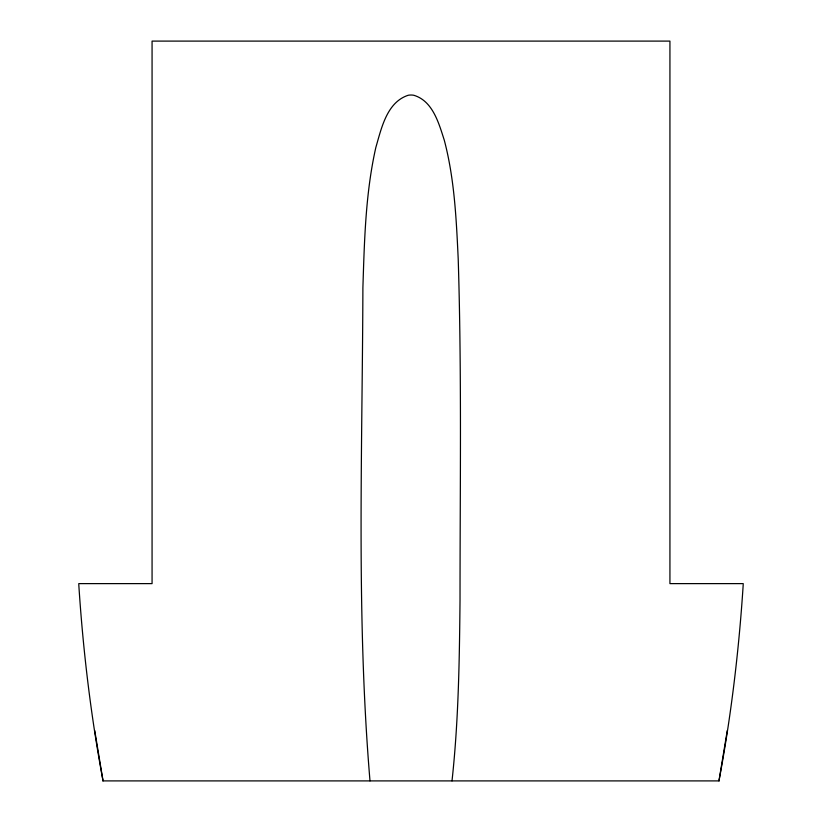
<?xml version="1.0" encoding="UTF-8"?>
<svg xmlns="http://www.w3.org/2000/svg" width="822" height="822" viewBox="0 0 822 822"><rect width="100%" height="100%" fill="white"/><g stroke="black" fill="none" stroke-linecap="round" stroke-linejoin="round"><path stroke-width="1.23" d="M743.211 584.606C738.947 650.438 731.118 716.044 718.962 780.9L727.264 730.583M452.008 780.9C458.553 720.986 459.426 660.652 460.022 600.44C460.043 486.583 461.748 372.664 458.203 258.848C456.323 219.094 454.484 178.867 444.291 140.213C438.866 123.372 432.834 100.901 413.764 95.26A15.238 14.508 0 0 0 408.236 95.26C386.813 102.175 381.429 128.324 375.849 147.415C365.471 193.396 364.403 240.825 362.892 287.751C362.379 452.079 356.224 616.962 369.992 780.9M78.727 583.62L152.07 583.62L152.07 41.1L669.93 41.1L669.93 583.62L743.273 583.62M102.75 780.9L719.25 780.9M94.736 730.583L103.038 780.9C90.882 716.044 83.053 650.438 78.789 584.606"/></g></svg>
